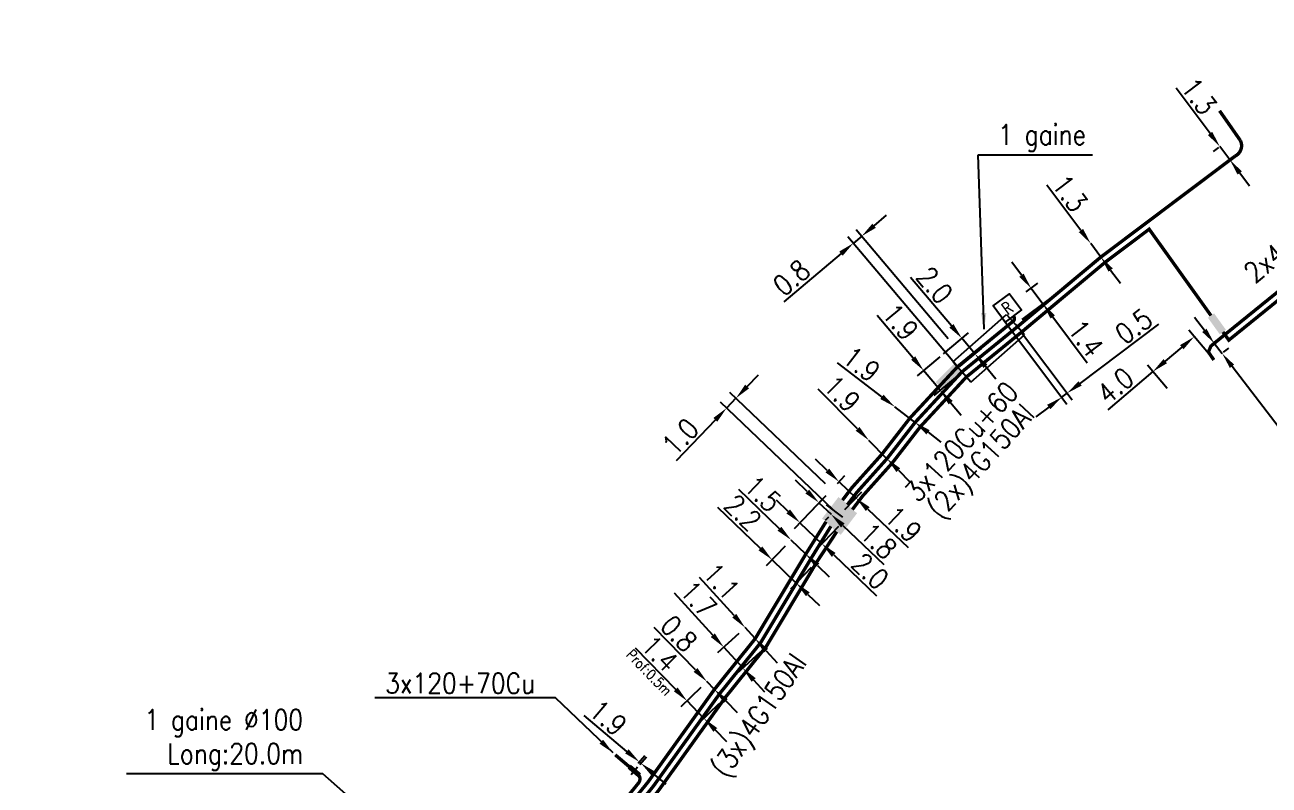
# Model space of a CAD drawing. Header units: millimetres. Extents: x 80000 to 81010, y 144000 to 145002.
# Drawn here: x 80277.8 to 80369.8, y 144540.1 to 144596.2 of the extents above; entities that cross this region are included whole.
import ezdxf
from ezdxf.enums import TextEntityAlignment as Align

# ---------------------------------------------------------------- set-up
doc = ezdxf.new("R2010")
doc.units = ezdxf.units.MM
doc.header["$PDMODE"] = 34
doc.linetypes.add('B_ST_AL', pattern=[2000, 1000, 1000])
doc.linetypes.add('B_ST_CU', pattern=[2000, 1000, 1000])
doc.layers.get('0').update_dxf_attribs({"linetype": 'CONTINUOUS'})
doc.layers.get('Defpoints').update_dxf_attribs({"linetype": 'CONTINUOUS'})
for name, color, linetype in [('B_100', 3, 'CONTINUOUS'), ('B_200', 7, 'CONTINUOUS'), ('B_300', 7, 'CONTINUOUS'), ('B_400', 7, 'CONTINUOUS')]:
    doc.layers.add(name, color=color, linetype=linetype)
doc.styles.add('M_ROMANS', font='ROMANS.shx', dxfattribs={"width": 0.75})
doc.styles.get("Standard").update_dxf_attribs({"font": 'romans.shx', "width": 0.85})
doc.dimstyles.get("Standard").update_dxf_attribs({"dimtxt": 1.5, "dimasz": 1.2, "dimexe": 0.625, "dimexo": 0.625, "dimgap": 0.25, "dimtad": 1, "dimdec": 1, "dimzin": 0, "dimdsep": 46, "dimtxsty": 'Standard', "dimcen": -0.5, "dimadec": 0, "dimazin": 0, "dimtfac": 1, "dimtdec": 1, "dimtmove": 0, "dimatfit": 3, "dimfxl": 0, "dimtolj": 1, "dimtzin": 0, "dimarcsym": 0})

# ---------------------------------------------------------------- blocks, each defined once
blk = doc.blocks.new('*D362')
at = {"layer": 'B_100', "color": 0, "linetype": 'Continuous', "lineweight": -2, "transparency": 16777216}
for p, q in [((80365.4, 144588.215), (80362.883, 144591.564)), ((80366.018, 144587.178), (80365.621, 144586.88)), ((80366.871, 144586.256), (80366.121, 144587.256)), ((80366.769, 144586.179), (80366.372, 144585.881)), ((80367.592, 144585.297), (80368.313, 144584.338))]:
    blk.add_line(p, q, dxfattribs=at)
at = {"layer": 'B_100', "color": 0, "linetype": 'Continuous', "transparency": 16777216}
for points in [[(80365.56, 144588.335), (80365.24, 144588.095), (80366.121, 144587.256)], [(80367.752, 144585.417), (80367.432, 144585.177), (80366.871, 144586.256)]]:
    blk.add_solid(points, dxfattribs=at)
at = {"layer": 'Defpoints', "color": 0, "linetype": 'Continuous', "transparency": 16777216}
for p in [(80366.121, 144587.256), (80366.517, 144587.554), (80367.268, 144586.554)]:
    blk.add_point(p, dxfattribs=at)
at = {"layer": 'B_100', "color": 0, "linetype": 'Continuous', "transparency": 16777216, "insert": (80364.58, 144590.97), "char_height": 1.5, "attachment_point": 5, "rotation": 306.92332}
blk.add_mtext('\\A1;1.3', dxfattribs=at)
blk = doc.blocks.new('*D907')
at = {"layer": 'B_100', "color": 0, "linetype": 'Continuous', "lineweight": -2, "transparency": 16777216}
for p, q in [((80327.36, 144548.566), (80324.306, 144551.694)), ((80328.757, 144547.135), (80328.198, 144547.708)), ((80329.595, 144546.276), (80330.433, 144545.418))]:
    blk.add_line(p, q, dxfattribs=at)
at = {"layer": 'B_100', "color": 0, "linetype": 'Continuous', "transparency": 16777216}
for points in [[(80327.503, 144548.706), (80327.217, 144548.427), (80328.198, 144547.708)], [(80329.738, 144546.416), (80329.452, 144546.137), (80328.757, 144547.135)]]:
    blk.add_solid(points, dxfattribs=at)
at = {"layer": 'Defpoints', "color": 0, "linetype": 'Continuous', "transparency": 16777216}
for p in [(80328.198, 144547.708), (80328.198, 144547.708), (80328.757, 144547.135)]:
    blk.add_point(p, dxfattribs=at)
at = {"layer": 'B_100', "color": 0, "linetype": 'Continuous', "transparency": 16777216, "insert": (80326.13, 144551.258), "char_height": 1.5, "attachment_point": 5, "rotation": 314.30863}
blk.add_mtext('\\A1;0.8', dxfattribs=at)
blk = doc.blocks.new('*D908')
at = {"layer": 'B_100', "color": 0, "linetype": 'Continuous', "lineweight": -2, "transparency": 16777216}
for p, q in [((80330.22, 144552.581), (80327.643, 144555.408)), ((80331.769, 144550.881), (80331.028, 144551.694)), ((80332.578, 144549.994), (80333.386, 144549.107))]:
    blk.add_line(p, q, dxfattribs=at)
at = {"layer": 'B_100', "color": 0, "linetype": 'Continuous', "transparency": 16777216}
for points in [[(80330.368, 144552.715), (80330.072, 144552.446), (80331.028, 144551.694)], [(80332.725, 144550.129), (80332.43, 144549.859), (80331.769, 144550.881)]]:
    blk.add_solid(points, dxfattribs=at)
at = {"layer": 'Defpoints', "color": 0, "linetype": 'Continuous', "transparency": 16777216}
for p in [(80331.028, 144551.694), (80331.028, 144551.694), (80331.769, 144550.881)]:
    blk.add_point(p, dxfattribs=at)
at = {"layer": 'B_100', "color": 0, "linetype": 'Continuous', "transparency": 16777216, "insert": (80329.266, 144555.111), "char_height": 1.5, "attachment_point": 5, "rotation": 312.34873}
blk.add_mtext('\\A1;1.1', dxfattribs=at)
blk = doc.blocks.new('*D909')
at = {"layer": 'B_100', "color": 0, "linetype": 'Continuous', "lineweight": -2, "transparency": 16777216}
for p, q in [((80333.566, 144559.004), (80330.554, 144561.916)), ((80335.508, 144557.127), (80334.429, 144558.17)), ((80336.37, 144556.293), (80337.233, 144555.459))]:
    blk.add_line(p, q, dxfattribs=at)
at = {"layer": 'B_100', "color": 0, "linetype": 'Continuous', "transparency": 16777216}
for points in [[(80333.705, 144559.148), (80333.427, 144558.86), (80334.429, 144558.17)], [(80336.509, 144556.437), (80336.231, 144556.149), (80335.508, 144557.127)]]:
    blk.add_solid(points, dxfattribs=at)
at = {"layer": 'Defpoints', "color": 0, "linetype": 'Continuous', "transparency": 16777216}
for p in [(80334.429, 144558.17), (80334.429, 144558.17), (80335.508, 144557.127)]:
    blk.add_point(p, dxfattribs=at)
at = {"layer": 'B_100', "color": 0, "linetype": 'Continuous', "transparency": 16777216, "insert": (80332.324, 144561.596), "char_height": 1.5, "attachment_point": 5, "rotation": 315.96916}
blk.add_mtext('\\A1;1.5', dxfattribs=at)
blk = doc.blocks.new('*D910')
at = {"layer": 'B_100', "color": 0, "linetype": 'Continuous', "lineweight": -2, "transparency": 16777216}
for p, q in [((80332.158, 144557.547), (80329.015, 144560.585)), ((80333.995, 144557.721), (80332.586, 144556.264)), ((80334.804, 144554.989), (80333.021, 144556.713)), ((80335.916, 144556.139), (80334.37, 144554.54)), ((80335.667, 144554.155), (80336.529, 144553.321))]:
    blk.add_line(p, q, dxfattribs=at)
at = {"layer": 'B_100', "color": 0, "linetype": 'Continuous', "transparency": 16777216}
for points in [[(80332.297, 144557.691), (80332.019, 144557.403), (80333.021, 144556.713)], [(80335.806, 144554.299), (80335.528, 144554.011), (80334.804, 144554.989)]]:
    blk.add_solid(points, dxfattribs=at)
at = {"layer": 'Defpoints', "color": 0, "linetype": 'Continuous', "transparency": 16777216}
for p in [(80334.429, 144558.17), (80333.021, 144556.713), (80336.351, 144556.589)]:
    blk.add_point(p, dxfattribs=at)
at = {"layer": 'B_100', "color": 0, "linetype": 'Continuous', "transparency": 16777216, "insert": (80330.85, 144560.202), "char_height": 1.5, "attachment_point": 5, "rotation": 315.96916}
blk.add_mtext('\\A1;2.2', dxfattribs=at)
blk = doc.blocks.new('*D911')
at = {"layer": 'B_100', "color": 0, "linetype": 'Continuous', "lineweight": -2, "transparency": 16777216}
for p, q in [((80328.636, 144551.137), (80325.814, 144554.233)), ((80330.566, 144551.273), (80328.982, 144549.829)), ((80330.844, 144548.715), (80329.444, 144550.25)), ((80332.13, 144549.887), (80330.382, 144548.294)), ((80331.652, 144547.828), (80332.461, 144546.941))]:
    blk.add_line(p, q, dxfattribs=at)
at = {"layer": 'B_100', "color": 0, "linetype": 'Continuous', "transparency": 16777216}
for points in [[(80328.784, 144551.272), (80328.488, 144551.002), (80329.444, 144550.25)], [(80331.8, 144547.963), (80331.504, 144547.693), (80330.844, 144548.715)]]:
    blk.add_solid(points, dxfattribs=at)
at = {"layer": 'Defpoints', "color": 0, "linetype": 'Continuous', "transparency": 16777216}
for p in [(80331.028, 144551.694), (80329.444, 144550.25), (80332.592, 144550.308)]:
    blk.add_point(p, dxfattribs=at)
at = {"layer": 'B_100', "color": 0, "linetype": 'Continuous', "transparency": 16777216, "insert": (80327.56, 144553.802), "char_height": 1.5, "attachment_point": 5, "rotation": 312.34873}
blk.add_mtext('\\A1;1.7', dxfattribs=at)
blk = doc.blocks.new('*D912')
at = {"layer": 'B_100', "color": 0, "linetype": 'Continuous', "lineweight": -2, "transparency": 16777216}
for p, q in [((80325.893, 144547.134), (80322.924, 144550.175)), ((80327.751, 144547.271), (80326.284, 144545.839)), ((80327.984, 144544.992), (80326.731, 144546.275)), ((80329.088, 144546.07), (80327.536, 144544.556)), ((80328.822, 144544.134), (80329.66, 144543.275))]:
    blk.add_line(p, q, dxfattribs=at)
at = {"layer": 'B_100', "color": 0, "linetype": 'Continuous', "transparency": 16777216}
for points in [[(80326.036, 144547.274), (80325.75, 144546.994), (80326.731, 144546.275)], [(80328.965, 144544.273), (80328.679, 144543.994), (80327.984, 144544.992)]]:
    blk.add_solid(points, dxfattribs=at)
at = {"layer": 'Defpoints', "color": 0, "linetype": 'Continuous', "transparency": 16777216}
for p in [(80328.198, 144547.708), (80326.731, 144546.275), (80329.535, 144546.507)]:
    blk.add_point(p, dxfattribs=at)
at = {"layer": 'B_100', "color": 0, "linetype": 'Continuous', "transparency": 16777216, "insert": (80324.705, 144549.783), "char_height": 1.5, "attachment_point": 5, "rotation": 314.30863}
blk.add_mtext('\\A1;1.4', dxfattribs=at)
blk = doc.blocks.new('B_300_04')
at = {"color": 0, "linetype": 'Continuous'}
blk.add_line((0, 0.75), (0, -0.75), dxfattribs=at)
blk.add_solid([(-1, 0.375), (-1, -0.375), (1, 0.375), (1, -0.375)], dxfattribs=at)
at = {"color": 0, "linetype": 'Continuous', "style": 'M_ROMANS', "width": 0.75, "flags": 3}
for tag, p in [('DEF_LEG', (0, -4.25)), ('DEF_COUP', (0, -6.75)), ('DEF_TYPE', (0, -9.25))]:
    blk.add_attdef(tag, text='', height=1.2, dxfattribs=at).set_placement(p, align=Align.MIDDLE)
blk = doc.blocks.new('*D914')
at = {"layer": 'B_100', "color": 0, "linetype": 'Continuous', "lineweight": -2, "transparency": 16777216}
for p, q in [((80339.336, 144566.389), (80336.437, 144569.328)), ((80341.514, 144564.182), (80340.179, 144565.534)), ((80342.356, 144563.328), (80343.199, 144562.473))]:
    blk.add_line(p, q, dxfattribs=at)
at = {"layer": 'B_100', "color": 0, "linetype": 'Continuous', "transparency": 16777216}
for points in [[(80339.479, 144566.529), (80339.194, 144566.248), (80340.179, 144565.534)], [(80342.499, 144563.468), (80342.214, 144563.187), (80341.514, 144564.182)]]:
    blk.add_solid(points, dxfattribs=at)
at = {"layer": 'Defpoints', "color": 0, "linetype": 'Continuous', "transparency": 16777216}
for p in [(80340.179, 144565.534), (80340.179, 144565.534), (80341.514, 144564.182)]:
    blk.add_point(p, dxfattribs=at)
at = {"layer": 'B_100', "color": 0, "linetype": 'Continuous', "transparency": 16777216, "insert": (80338.177, 144568.988), "char_height": 1.5, "attachment_point": 5, "rotation": 314.61234}
blk.add_mtext('\\A1;1.9', dxfattribs=at)
blk = doc.blocks.new('*D915')
at = {"layer": 'B_100', "color": 0, "linetype": 'Continuous', "lineweight": -2, "transparency": 16777216}
for p, q in [((80341.135, 144568.751), (80337.86, 144571.265)), ((80343.594, 144566.863), (80342.087, 144568.02)), ((80344.546, 144566.132), (80345.498, 144565.402))]:
    blk.add_line(p, q, dxfattribs=at)
at = {"layer": 'B_100', "color": 0, "linetype": 'Continuous', "transparency": 16777216}
for points in [[(80341.257, 144568.909), (80341.014, 144568.592), (80342.087, 144568.02)], [(80344.668, 144566.291), (80344.425, 144565.974), (80343.594, 144566.863)]]:
    blk.add_solid(points, dxfattribs=at)
at = {"layer": 'Defpoints', "color": 0, "linetype": 'Continuous', "transparency": 16777216}
for p in [(80342.087, 144568.02), (80342.087, 144568.02), (80343.594, 144566.863)]:
    blk.add_point(p, dxfattribs=at)
at = {"layer": 'B_100', "color": 0, "linetype": 'Continuous', "transparency": 16777216, "insert": (80339.631, 144571.166), "char_height": 1.5, "attachment_point": 5, "rotation": 322.49022}
blk.add_mtext('\\A1;1.9', dxfattribs=at)
blk = doc.blocks.new('*D916')
at = {"layer": 'B_300', "color": 0, "linetype": 'Continuous', "lineweight": -2, "transparency": 16777216}
for p, q in [((80346.278, 144573.997), (80343.264, 144577.577)), ((80345.694, 144571.936), (80347.529, 144573.482)), ((80346.66, 144570.788), (80348.496, 144572.333)), ((80348.018, 144571.931), (80347.051, 144573.079)), ((80348.791, 144571.013), (80349.564, 144570.095))]:
    blk.add_line(p, q, dxfattribs=at)
at = {"layer": 'B_300', "color": 0, "linetype": 'Continuous', "transparency": 16777216}
for points in [[(80346.431, 144574.126), (80346.125, 144573.868), (80347.051, 144573.079)], [(80348.944, 144571.142), (80348.638, 144570.884), (80348.018, 144571.931)]]:
    blk.add_solid(points, dxfattribs=at)
at = {"layer": 'Defpoints', "color": 0, "linetype": 'Continuous', "transparency": 16777216}
for p in [(80347.051, 144573.079), (80345.216, 144571.533), (80346.182, 144570.385)]:
    blk.add_point(p, dxfattribs=at)
at = {"layer": 'B_300', "color": 0, "linetype": 'Continuous', "transparency": 16777216, "insert": (80345.05, 144577.008), "char_height": 1.5, "attachment_point": 5, "rotation": 310.09859}
blk.add_mtext('\\A1;2.0', dxfattribs=at)
blk = doc.blocks.new('B_200_01')
at = {"color": 0, "linetype": 'Continuous', "flags": 128}
blk.add_lwpolyline([(-0.75, -0.75), (-0.75, 0.75), (0.75, 0.75), (0.75, -0.75)], close=True, dxfattribs=at)
at = {"color": 0, "linetype": 'Continuous', "style": 'M_ROMANS', "width": 0.75}
blk.add_text('R', height=0.9, dxfattribs=at).set_placement((0, 0), align=Align.MIDDLE)
at = {"color": 0, "linetype": 'Continuous', "style": 'M_ROMANS', "width": 0.75, "flags": 3}
for tag, p in [('DEF_LEG', (0, -5)), ('DEF_COUP', (0, -7.5)), ('DEF_TYPE', (0, -10))]:
    blk.add_attdef(tag, text='', height=1.2, dxfattribs=at).set_placement(p, align=Align.MIDDLE)
blk = doc.blocks.new('B_300_03')
at = {"color": 0, "linetype": 'Continuous'}
blk.add_solid([(-1, 0.75), (-1, 0), (1, 0.75), (1, 0)], dxfattribs=at)
at = {"color": 0, "linetype": 'Continuous', "style": 'M_ROMANS', "width": 0.75, "flags": 3}
for tag, p in [('DEF_LEG', (0, -4.25)), ('DEF_COUP', (0, -6.75)), ('DEF_TYPE', (0, -9.25))]:
    blk.add_attdef(tag, text='', height=1.2, dxfattribs=at).set_placement(p, align=Align.MIDDLE)
blk = doc.blocks.new('*D917')
at = {"layer": 'B_100', "color": 0, "linetype": 'Continuous', "lineweight": -2, "transparency": 16777216}
for p, q in [((80355.854, 144581.042), (80353.338, 144584.391)), ((80357.326, 144579.083), (80356.575, 144580.083)), ((80358.047, 144578.124), (80358.768, 144577.165))]:
    blk.add_line(p, q, dxfattribs=at)
at = {"layer": 'B_100', "color": 0, "linetype": 'Continuous', "transparency": 16777216}
for points in [[(80356.014, 144581.162), (80355.695, 144580.922), (80356.575, 144580.083)], [(80358.207, 144578.244), (80357.887, 144578.004), (80357.326, 144579.083)]]:
    blk.add_solid(points, dxfattribs=at)
at = {"layer": 'Defpoints', "color": 0, "linetype": 'Continuous', "transparency": 16777216}
for p in [(80356.575, 144580.083), (80356.575, 144580.083), (80357.326, 144579.083)]:
    blk.add_point(p, dxfattribs=at)
at = {"layer": 'B_100', "color": 0, "linetype": 'Continuous', "transparency": 16777216, "insert": (80355.035, 144583.797), "char_height": 1.5, "attachment_point": 5, "rotation": 306.92332}
blk.add_mtext('\\A1;1.3', dxfattribs=at)
blk = doc.blocks.new('*D918')
at = {"layer": 'B_300', "color": 0, "linetype": 'Continuous', "lineweight": -2, "transparency": 16777216}
for p, q in [((80331.173, 144569.515), (80332.002, 144570.383)), ((80330.345, 144568.647), (80329.654, 144567.924)), ((80336.961, 144562.331), (80329.893, 144569.078)), ((80337.523, 144560.412), (80329.202, 144568.355)), ((80328.826, 144567.056), (80325.933, 144564.025))]:
    blk.add_line(p, q, dxfattribs=at)
at = {"layer": 'B_300', "color": 0, "linetype": 'Continuous', "transparency": 16777216}
for points in [[(80331.029, 144569.653), (80331.318, 144569.377), (80330.345, 144568.647)], [(80328.681, 144567.194), (80328.97, 144566.917), (80329.654, 144567.924)]]:
    blk.add_solid(points, dxfattribs=at)
at = {"layer": 'Defpoints', "color": 0, "linetype": 'Continuous', "transparency": 16777216}
for p in [(80330.345, 144568.647), (80337.413, 144561.899), (80337.975, 144559.981)]:
    blk.add_point(p, dxfattribs=at)
at = {"layer": 'B_300', "color": 0, "linetype": 'Continuous', "transparency": 16777216, "insert": (80326.242, 144565.797), "char_height": 1.5, "attachment_point": 5, "rotation": 46.32988}
blk.add_mtext('\\A1;1.0', dxfattribs=at)
blk = doc.blocks.new('*D919')
at = {"layer": 'B_300', "color": 0, "linetype": 'Continuous', "lineweight": -2, "transparency": 16777216}
for p, q in [((80335.618, 144561.757), (80334.75, 144562.585)), ((80336.982, 144561.447), (80336.054, 144560.476)), ((80336.486, 144560.928), (80337.38, 144560.074)), ((80337.185, 144559.87), (80336.948, 144559.622)), ((80338.248, 144559.246), (80341.278, 144556.353))]:
    blk.add_line(p, q, dxfattribs=at)
at = {"layer": 'B_300', "color": 0, "linetype": 'Continuous', "transparency": 16777216}
for points in [[(80335.756, 144561.901), (80335.48, 144561.612), (80336.486, 144560.928)], [(80338.386, 144559.39), (80338.11, 144559.101), (80337.38, 144560.074)]]:
    blk.add_solid(points, dxfattribs=at)
at = {"layer": 'Defpoints', "color": 0, "linetype": 'Continuous', "transparency": 16777216}
for p in [(80337.413, 144561.899), (80336.486, 144560.928), (80337.617, 144560.322)]:
    blk.add_point(p, dxfattribs=at)
at = {"layer": 'B_300', "color": 0, "linetype": 'Continuous', "transparency": 16777216, "insert": (80340.887, 144558.108), "char_height": 1.5, "attachment_point": 5, "rotation": 316.32988}
blk.add_mtext('\\A1;1.8', dxfattribs=at)
blk = doc.blocks.new('*D920')
at = {"layer": 'B_300', "color": 0, "linetype": 'Continuous', "lineweight": -2, "transparency": 16777216}
for p, q in [((80337.101, 144563.31), (80336.233, 144564.139)), ((80337.845, 144562.351), (80338.4, 144562.934)), ((80337.969, 144562.482), (80339.221, 144561.286)), ((80338.406, 144560.433), (80339.653, 144561.738)), ((80340.089, 144560.458), (80343.075, 144557.607))]:
    blk.add_line(p, q, dxfattribs=at)
at = {"layer": 'B_300', "color": 0, "linetype": 'Continuous', "transparency": 16777216}
for points in [[(80337.239, 144563.455), (80336.963, 144563.165), (80337.969, 144562.482)], [(80340.227, 144560.602), (80339.951, 144560.313), (80339.221, 144561.286)]]:
    blk.add_solid(points, dxfattribs=at)
at = {"layer": 'Defpoints', "color": 0, "linetype": 'Continuous', "transparency": 16777216}
for p in [(80337.969, 144562.482), (80337.413, 144561.899), (80337.975, 144559.981)]:
    blk.add_point(p, dxfattribs=at)
at = {"layer": 'B_300', "color": 0, "linetype": 'Continuous', "transparency": 16777216, "insert": (80342.707, 144559.341), "char_height": 1.5, "attachment_point": 5, "rotation": 316.32988}
blk.add_mtext('\\A1;1.9', dxfattribs=at)
blk = doc.blocks.new('*D921')
at = {"layer": 'B_300', "color": 0, "linetype": 'Continuous', "lineweight": -2, "transparency": 16777216}
for p, q in [((80336.982, 144561.447), (80334.647, 144559.001)), ((80334.21, 144560.282), (80333.342, 144561.111)), ((80335.078, 144559.453), (80336.706, 144557.899)), ((80337.919, 144559.17), (80336.275, 144557.447)), ((80337.574, 144557.071), (80340.736, 144554.052))]:
    blk.add_line(p, q, dxfattribs=at)
at = {"layer": 'B_300', "color": 0, "linetype": 'Continuous', "transparency": 16777216}
for points in [[(80334.348, 144560.427), (80334.072, 144560.137), (80335.078, 144559.453)], [(80337.712, 144557.215), (80337.436, 144556.926), (80336.706, 144557.899)]]:
    blk.add_solid(points, dxfattribs=at)
at = {"layer": 'Defpoints', "color": 0, "linetype": 'Continuous', "transparency": 16777216}
for p in [(80337.413, 144561.899), (80335.078, 144559.453), (80338.351, 144559.622)]:
    blk.add_point(p, dxfattribs=at)
at = {"layer": 'B_300', "color": 0, "linetype": 'Continuous', "transparency": 16777216, "insert": (80340.28, 144555.871), "char_height": 1.5, "attachment_point": 5, "rotation": 316.32988}
blk.add_mtext('\\A1;2.0', dxfattribs=at)
blk = doc.blocks.new('*D922')
at = {"layer": 'B_300', "color": 0, "linetype": 'Continuous', "lineweight": -2, "transparency": 16777216}
for p, q in [((80322.283, 144542.553), (80319.126, 144545.214)), ((80323.117, 144541.681), (80323.603, 144542.257)), ((80323.237, 144541.579), (80323.724, 144542.156)), ((80323.321, 144541.678), (80323.2, 144541.78)), ((80324.238, 144540.904), (80325.156, 144540.131))]:
    blk.add_line(p, q, dxfattribs=at)
at = {"layer": 'B_300', "color": 0, "linetype": 'Continuous', "transparency": 16777216}
for points in [[(80322.412, 144542.706), (80322.154, 144542.4), (80323.2, 144541.78)], [(80324.367, 144541.057), (80324.109, 144540.751), (80323.321, 144541.678)]]:
    blk.add_solid(points, dxfattribs=at)
at = {"layer": 'Defpoints', "color": 0, "linetype": 'Continuous', "transparency": 16777216}
for p in [(80322.714, 144541.203), (80322.835, 144541.101), (80323.2, 144541.78)]:
    blk.add_point(p, dxfattribs=at)
at = {"layer": 'B_300', "color": 0, "linetype": 'Continuous', "transparency": 16777216, "insert": (80320.89, 144545.035), "char_height": 1.5, "attachment_point": 5, "rotation": 319.86466}
blk.add_mtext('\\A1;1.9', dxfattribs=at)
blk = doc.blocks.new('*D855')
at = {"layer": 'B_100', "color": 0, "linetype": 'Continuous', "lineweight": -2, "transparency": 16777216}
for p, q in [((80364.979, 144573.665), (80364.247, 144574.616)), ((80365.711, 144572.714), (80366.291, 144571.961)), ((80366.399, 144572.045), (80366.786, 144572.343)), ((80367.022, 144571.01), (80371.891, 144564.686))]:
    blk.add_line(p, q, dxfattribs=at)
at = {"layer": 'B_100', "color": 0, "linetype": 'Continuous', "transparency": 16777216}
for points in [[(80365.138, 144573.787), (80364.821, 144573.543), (80365.711, 144572.714)], [(80367.181, 144571.132), (80366.864, 144570.888), (80366.291, 144571.961)]]:
    blk.add_solid(points, dxfattribs=at)
at = {"layer": 'Defpoints', "color": 0, "linetype": 'Continuous', "transparency": 16777216}
for p in [(80365.711, 144572.714), (80365.904, 144571.664), (80366.291, 144571.961)]:
    blk.add_point(p, dxfattribs=at)
at = {"layer": 'B_100', "color": 0, "linetype": 'Continuous', "transparency": 16777216, "insert": (80371.717, 144566.552), "char_height": 1.5, "attachment_point": 5, "rotation": 307.58925}
blk.add_mtext('\\A1;0.7', dxfattribs=at)
blk = doc.blocks.new('*D858')
at = {"layer": 'B_100', "color": 0, "linetype": 'Continuous', "lineweight": -2, "transparency": 16777216}
for p, q in [((80365.276, 144571.951), (80363.824, 144573.672)), ((80363.31, 144572.42), (80362.087, 144571.388)), ((80361.17, 144570.614), (80357.829, 144567.795)), ((80362.219, 144569.372), (80360.767, 144571.092))]:
    blk.add_line(p, q, dxfattribs=at)
at = {"layer": 'B_100', "color": 0, "linetype": 'Continuous', "transparency": 16777216}
for points in [[(80363.181, 144572.573), (80363.439, 144572.267), (80364.227, 144573.194)], [(80361.958, 144571.541), (80362.216, 144571.235), (80361.17, 144570.614)]]:
    blk.add_solid(points, dxfattribs=at)
at = {"layer": 'Defpoints', "color": 0, "linetype": 'Continuous', "transparency": 16777216}
for p in [(80365.679, 144571.474), (80361.17, 144570.614), (80362.622, 144568.894)]:
    blk.add_point(p, dxfattribs=at)
at = {"layer": 'B_100', "color": 0, "linetype": 'Continuous', "transparency": 16777216, "insert": (80358.396, 144569.582), "char_height": 1.5, "attachment_point": 5, "rotation": 40.16206}
blk.add_mtext('\\A1;4.0', dxfattribs=at)
blk = doc.blocks.new('*D1468')
at = {"layer": 'B_400', "color": 0, "linetype": 'Continuous', "lineweight": -2, "transparency": 16777216}
for p, q in [((80343.45, 144571.615), (80340.791, 144574.774)), ((80345.432, 144571.715), (80343.745, 144570.295)), ((80345.447, 144569.244), (80344.223, 144570.698)), ((80346.57, 144570.19), (80344.969, 144568.842)), ((80346.22, 144568.326), (80346.993, 144567.408))]:
    blk.add_line(p, q, dxfattribs=at)
at = {"layer": 'B_400', "color": 0, "linetype": 'Continuous', "transparency": 16777216}
for points in [[(80343.603, 144571.744), (80343.297, 144571.487), (80344.223, 144570.698)], [(80346.373, 144568.455), (80346.067, 144568.197), (80345.447, 144569.244)]]:
    blk.add_solid(points, dxfattribs=at)
at = {"layer": 'Defpoints', "color": 0, "linetype": 'Continuous', "transparency": 16777216}
for p in [(80345.91, 144572.118), (80344.223, 144570.698), (80347.048, 144570.592)]:
    blk.add_point(p, dxfattribs=at)
at = {"layer": 'B_400', "color": 0, "linetype": 'Continuous', "transparency": 16777216, "insert": (80342.499, 144574.298), "char_height": 1.5, "attachment_point": 5, "rotation": 310.09859}
blk.add_mtext('\\A1;1.9', dxfattribs=at)
blk = doc.blocks.new('*D1469')
at = {"layer": 'B_400', "color": 0, "linetype": 'Continuous', "lineweight": -2, "transparency": 16777216}
for p, q in [((80340.563, 144581.399), (80341.481, 144582.172)), ((80346.645, 144571.07), (80338.631, 144580.589)), ((80339.645, 144580.626), (80339.033, 144580.111)), ((80346.033, 144573.039), (80339.243, 144581.104)), ((80338.115, 144579.338), (80333.883, 144575.774))]:
    blk.add_line(p, q, dxfattribs=at)
at = {"layer": 'B_400', "color": 0, "linetype": 'Continuous', "transparency": 16777216}
for points in [[(80340.434, 144581.552), (80340.692, 144581.246), (80339.645, 144580.626)], [(80337.986, 144579.491), (80338.244, 144579.185), (80339.033, 144580.111)]]:
    blk.add_solid(points, dxfattribs=at)
at = {"layer": 'Defpoints', "color": 0, "linetype": 'Continuous', "transparency": 16777216}
for p in [(80339.645, 144580.626), (80346.436, 144572.561), (80347.048, 144570.592)]:
    blk.add_point(p, dxfattribs=at)
at = {"layer": 'B_400', "color": 0, "linetype": 'Continuous', "transparency": 16777216, "insert": (80334.451, 144577.56), "char_height": 1.5, "attachment_point": 5, "rotation": 40.09859}
blk.add_mtext('\\A1;0.8', dxfattribs=at)
blk = doc.blocks.new('*D1470')
at = {"layer": 'B_400', "color": 0, "linetype": 'Continuous', "lineweight": -2, "transparency": 16777216}
for p, q in [((80351.453, 144577.735), (80350.732, 144578.694)), ((80351.809, 144576.501), (80352.674, 144577.151)), ((80351.519, 144574.47), (80353.545, 144575.991)), ((80352.174, 144576.775), (80353.045, 144575.616)), ((80353.766, 144574.657), (80356.319, 144571.259))]:
    blk.add_line(p, q, dxfattribs=at)
at = {"layer": 'B_400', "color": 0, "linetype": 'Continuous', "transparency": 16777216}
for points in [[(80351.613, 144577.855), (80351.293, 144577.614), (80352.174, 144576.775)], [(80353.926, 144574.777), (80353.606, 144574.537), (80353.045, 144575.616)]]:
    blk.add_solid(points, dxfattribs=at)
at = {"layer": 'Defpoints', "color": 0, "linetype": 'Continuous', "transparency": 16777216}
for p in [(80351.31, 144576.126), (80352.174, 144576.775), (80351.02, 144574.094)]:
    blk.add_point(p, dxfattribs=at)
at = {"layer": 'B_400', "color": 0, "linetype": 'Continuous', "transparency": 16777216, "insert": (80356.202, 144573.079), "char_height": 1.5, "attachment_point": 5, "rotation": 306.92332}
blk.add_mtext('\\A1;1.4', dxfattribs=at)
blk = doc.blocks.new('*D1471')
at = {"layer": 'B_400', "color": 0, "linetype": 'Continuous', "lineweight": -2, "transparency": 16777216}
for p, q in [((80350.124, 144574.453), (80354.807, 144568.222)), ((80355.791, 144569.742), (80361.617, 144574.121)), ((80351.395, 144573.595), (80355.207, 144568.522)), ((80354.432, 144568.721), (80354.832, 144569.022)), ((80353.473, 144568), (80352.513, 144567.279))]:
    blk.add_line(p, q, dxfattribs=at)
at = {"layer": 'B_400', "color": 0, "linetype": 'Continuous', "transparency": 16777216}
for points in [[(80355.671, 144569.902), (80355.911, 144569.583), (80354.832, 144569.022)], [(80353.352, 144568.16), (80353.593, 144567.84), (80354.432, 144568.721)]]:
    blk.add_solid(points, dxfattribs=at)
at = {"layer": 'Defpoints', "color": 0, "linetype": 'Continuous', "transparency": 16777216}
for p in [(80349.749, 144574.953), (80351.02, 144574.094), (80354.432, 144568.721)]:
    blk.add_point(p, dxfattribs=at)
at = {"layer": 'B_400', "color": 0, "linetype": 'Continuous', "transparency": 16777216, "insert": (80359.749, 144573.967), "char_height": 1.5, "attachment_point": 5, "rotation": 36.92332}
blk.add_mtext('\\A1;0.5', dxfattribs=at)

msp = doc.modelspace()

# ---------------------------------------------------------------- linework, layer by layer
at = {"layer": 'B_100', "linetype": 'B_ST_AL', "const_width": 0.25, "flags": 128}
for points in [[(80398.735, 144593.235), (80396.878, 144596.066), (80390.083, 144591.61, 0.014763), (80390.058, 144591.593), (80385.925, 144588.515), (80380.856, 144585.219), (80375.072, 144580.29), (80365.711, 144572.714), (80365.459, 144572.498), (80365.277, 144572.065), (80365.679, 144571.474)], [(80398.317, 144592.961), (80396.734, 144595.374), (80390.369, 144591.201, 0.014763), (80390.345, 144591.184), (80386.21, 144588.105), (80381.156, 144584.817), (80375.391, 144579.906), (80366.787, 144572.942), (80366.352, 144573.548)], [(80366.101, 144589.896), (80367.642, 144587.691, -0.409465), (80367.268, 144586.554), (80357.326, 144579.083), (80351.159, 144573.934), (80347.048, 144570.592), (80343.594, 144566.863), (80341.514, 144564.182), (80339.307, 144561.717), (80338.583, 144560.774)], [(80278.541, 144488.67), (80280.59, 144486.967, 0.415448), (80281.295, 144487.034), (80292.356, 144500.457), (80296.133, 144505.148), (80305.222, 144518.028), (80316.015, 144530.627), (80323.84, 144540.277), (80328.757, 144547.135), (80331.769, 144550.881), (80335.508, 144557.127), (80337.011, 144559.527)], [(80337.799, 144558.785), (80336.351, 144556.589), (80332.592, 144550.308), (80329.535, 144546.507), (80324.617, 144539.648), (80316.783, 144529.986), (80305.992, 144517.389), (80296.9, 144504.505), (80293.131, 144499.826), (80281.429, 144485.623, -0.415448), (80280.723, 144485.556), (80277.902, 144487.901)], [(80337.366, 144559.187), (80335.929, 144556.858), (80332.181, 144550.594), (80329.146, 144546.821), (80324.229, 144539.962), (80316.399, 144530.307), (80305.607, 144517.709), (80296.516, 144504.827), (80292.743, 144500.142), (80281.362, 144486.328, -0.415448), (80280.657, 144486.262), (80278.221, 144488.286)], [(80278.861, 144489.055), (80280.523, 144487.673, 0.415448), (80281.229, 144487.739), (80291.968, 144500.773), (80295.75, 144505.47), (80304.838, 144518.348), (80315.631, 144530.947), (80323.137, 144540.204, 0.310446), (80323.182, 144540.768), (80323.182, 144540.768)]]:
    msp.add_lwpolyline(points, format="xyb", dxfattribs=at)
msp.add_lwpolyline([(80365.467, 144574.759), (80360.898, 144581.142), (80358.63, 144579.437), (80357.631, 144578.687), (80351.491, 144573.56), (80347.382, 144570.219), (80343.976, 144566.539), (80341.898, 144563.861), (80339.692, 144561.398), (80338.953, 144560.42)], dxfattribs=at)
at = {"layer": 'B_100', "linetype": 'B_ST_CU', "const_width": 0.25, "flags": 128}
msp.add_lwpolyline([(80338.222, 144561.118), (80338.913, 144562.025), (80339.146, 144562.288), (80341.129, 144564.502), (80343.213, 144567.187), (80346.726, 144570.975), (80350.848, 144574.348, 0.396839), (80350.886, 144574.689), (80350.861, 144574.721)], format="xyb", dxfattribs=at)
msp.add_lwpolyline([(80322.453, 144541.424), (80321.423, 144542.296)], dxfattribs=at)
at = {"layer": 'B_400', "color": 7, "linetype": 'CONTINUOUS'}
for p, q in [((80346.387, 144571.342), (80350.358, 144574.844)), ((80350.358, 144574.844), (80351.02, 144574.094)), ((80347.709, 144569.842), (80351.681, 144573.344)), ((80351.681, 144573.344), (80351.02, 144574.094)), ((80346.387, 144571.342), (80347.048, 144570.592)), ((80347.709, 144569.842), (80347.048, 144570.592))]:
    msp.add_line(p, q, dxfattribs=at)

# ---------------------------------------------------------------- block references
at = {"layer": 'B_200', "rotation": 36.92332133670806}
msp.add_blockref('B_200_01', (80350.411, 144575.321), dxfattribs=at)
at = {"layer": 'B_300'}
for name, p, xscale, yscale, zscale, rotation in [('B_300_03', (80365.676, 144573.986), 0.75, 0.75, 0.75, 305.6841752417634), ('B_300_04', (80322.835, 144541.101), 0.5, 0.5, 0.5, 319.743195701857)]:
    msp.add_blockref(name, p, dxfattribs=dict(at, xscale=xscale, yscale=yscale, zscale=zscale, rotation=rotation))
at = {"layer": 'B_300', "linetype": 'ByBlock', "rotation": 45.00325608768124}
msp.add_blockref('B_300_03', (80346.358, 144570.012), dxfattribs=at)
at = {"layer": 'B_300'}
for name, p, rotation in [('B_300_04', (80337.617, 144560.322), 52.72286463830597), ('B_300_03', (80338.272, 144559.752), 52.51143818369302), ('B_300_03', (80338.701, 144559.357), 52.93720265982885)]:
    msp.add_blockref(name, p, dxfattribs=dict(at, rotation=rotation))

# ---------------------------------------------------------------- texts
at = {"layer": 'B_100', "linetype": 'Continuous', "width": 0.85}
for s, rotation, p in [('2x4g150Al', 39.00291, (80371.818, 144580.257)), ('3x120Cu+60', 47.18583, (80347.018, 144565.445)), ('(2x)4G150Al', 47.6395, (80348.52, 144563.939)), ('(3x)4G150Al', 55, (80332.104, 144545.174))]:
    msp.add_text(s, height=1.5, rotation=rotation, dxfattribs=at).set_placement(p, align=Align.MIDDLE)
msp.add_text('Prof:0.5m', height=0.75, rotation=314.30863, dxfattribs=at).set_placement((80322.18, 144549.633))
at = {"layer": 'B_100', "linetype": 'Continuous', "insert": (80315.503, 144546.841), "char_height": 1.5, "attachment_point": 9}
msp.add_mtext('\\A1;3x120+70Cu', dxfattribs=at)
at = {"layer": 'B_400', "linetype": 'Continuous', "char_height": 1.5}
for s, insert, attachment_point in [('1 gaine', (80349.716, 144586.88), 7), ('1 gaine %%C100\\PLong:20.0m', (80298.35, 144541.138), 9)]:
    msp.add_mtext(s, dxfattribs=dict(at, insert=insert, attachment_point=attachment_point))

# ---------------------------------------------------------------- dimensions: what is measured, and where the dimension line sits
at = {"layer": 'B_100', "linetype": 'Continuous'}
dim = msp.add_linear_dim(base=(80366.1205, 144587.2555), p1=(80367.2682, 144586.5544), p2=(80366.5173, 144587.5537), angle=126.92332, dimstyle='Standard', dxfattribs=at)
dim.commit()
dim.dimension.update_dxf_attribs({"geometry": '*D362', "text_midpoint": (80364.5803, 144590.9698)})
for base, p1, p2, angle, picture, middle in [((80356.575, 144580.083), (80357.326, 144579.083), (80356.575, 144580.083), 306.92332, '*D917', (80354.236, 144583.196)), ((80361.17, 144570.614), (80365.679, 144571.474), (80362.622, 144568.894), 40.16206, '*D858', (80359.041, 144568.818)), ((80342.087, 144568.02), (80343.594, 144566.863), (80342.087, 144568.02), 322.49022, '*D915', (80339.022, 144570.373)), ((80340.179, 144565.534), (80341.514, 144564.182), (80340.179, 144565.534), 314.61234, '*D914', (80337.465, 144568.285))]:
    dim = msp.add_linear_dim(base=base, p1=p1, p2=p2, angle=angle, dimstyle='Standard', override={"dimfxl": 1.25}, dxfattribs=at)
    dim.commit()
    dim.dimension.update_dxf_attribs({"geometry": picture, "text_midpoint": middle, "dimtype": 160})
for base, p1, p2, angle, text, picture, middle in [((80366.291, 144571.961), (80365.711, 144572.714), (80365.904, 144571.664), 127.58925, '0.7', '*D855', (80370.924, 144565.942)), ((80333.021, 144556.713), (80336.351, 144556.589), (80334.429, 144558.17), 315.96916, '2.2', '*D910', (80330.155, 144559.483)), ((80329.444, 144550.25), (80332.592, 144550.308), (80331.028, 144551.694), 312.34873, '1.7', '*D911', (80326.821, 144553.128)), ((80326.731, 144546.275), (80329.535, 144546.507), (80328.198, 144547.708), 314.30863, '1.4', '*D912', (80323.989, 144549.084))]:
    dim = msp.add_linear_dim(base=base, p1=p1, p2=p2, angle=angle, text=text, dimstyle='Standard', dxfattribs=at)
    dim.commit()
    dim.dimension.update_dxf_attribs({"geometry": picture, "text_midpoint": middle, "dimtype": 160})
for base, p1, p2, angle, picture, middle in [((80334.429, 144558.17), (80335.508, 144557.127), (80334.429, 144558.17), 315.96916, '*D909', (80331.629, 144560.877)), ((80331.028, 144551.694), (80331.769, 144550.881), (80331.028, 144551.694), 312.34873, '*D908', (80328.527, 144554.438)), ((80328.198, 144547.708), (80328.757, 144547.135), (80328.198, 144547.708), 314.30863, '*D907', (80325.414, 144550.56))]:
    dim = msp.add_linear_dim(base=base, p1=p1, p2=p2, angle=angle, dimstyle='Standard', dxfattribs=at)
    dim.commit()
    dim.dimension.update_dxf_attribs({"geometry": picture, "text_midpoint": middle, "dimtype": 160})
at = {"layer": 'B_300', "linetype": 'Continuous'}
for base, p1, p2, angle, text, picture, middle in [((80347.051, 144573.079), (80346.182, 144570.385), (80345.216, 144571.533), 310.09859, '2.0', '*D916', (80344.286, 144576.364)), ((80337.969, 144562.482), (80337.975, 144559.981), (80337.413, 144561.899), 316.32988, '1.9', '*D920', (80342.016, 144558.618)), ((80336.486, 144560.928), (80337.617, 144560.322), (80337.413, 144561.899), 316.32988, '1.8', '*D919', (80340.197, 144557.385)), ((80335.078, 144559.453), (80338.351, 144559.622), (80337.413, 144561.899), 316.32988, '2.0', '*D921', (80339.589, 144555.147)), ((80323.2, 144541.78), (80322.835, 144541.101), (80322.714, 144541.203), 319.86466, '1.9', '*D922', (80320.246, 144544.27))]:
    dim = msp.add_linear_dim(base=base, p1=p1, p2=p2, angle=angle, text=text, dimstyle='Standard', override={"dimfxl": 1.25}, dxfattribs=at)
    dim.commit()
    dim.dimension.update_dxf_attribs({"geometry": picture, "text_midpoint": middle, "dimtype": 160})
dim = msp.add_linear_dim(base=(80330.345, 144568.647), p1=(80337.975, 144559.981), p2=(80337.413, 144561.899), angle=226.32988, dimstyle='Standard', override={"dimfxl": 1.25}, dxfattribs=at)
dim.commit()
dim.dimension.update_dxf_attribs({"geometry": '*D918', "text_midpoint": (80326.965, 144565.106), "dimtype": 160})
at = {"layer": 'B_400', "linetype": 'Continuous'}
for base, p1, p2, angle, picture, middle in [((80339.645, 144580.626), (80347.048, 144570.592), (80346.436, 144572.561), 220.09859, '*D1469', (80335.096, 144576.795)), ((80352.17387, 144576.77519), (80351.0198, 144574.09418), (80351.30984, 144576.1259), 306.92332, '*D1470', (80355.40288, 144572.4782)), ((80344.223, 144570.698), (80347.048, 144570.592), (80345.91, 144572.118), 310.09859, '*D1468', (80341.734, 144573.653)), ((80354.432, 144568.721), (80351.02, 144574.094), (80349.749, 144574.953), 36.92332, '*D1471', (80360.349, 144573.168))]:
    dim = msp.add_linear_dim(base=base, p1=p1, p2=p2, angle=angle, dimstyle='Standard', dxfattribs=at)
    dim.commit()
    dim.dimension.update_dxf_attribs({"geometry": picture, "text_midpoint": middle, "dimtype": 160})

# ---------------------------------------------------------------- leaders
at = {"layer": 'B_100', "linetype": 'Continuous', "annotation_type": 0, "has_hookline": 1, "hookline_direction": 1, "text_width": 11.9}
msp.add_leader([(80321.261, 144542.438), (80316.994, 144546.497), (80315.794, 144546.497)], dimstyle='Standard', override={"dimgap": 0.25, "dimtad": 1}, dxfattribs=at)
at = {"layer": 'B_400', "linetype": 'Continuous', "annotation_type": 0, "has_hookline": 1, "hookline_direction": 0, "text_width": 6.982}
msp.add_leader([(80348.703, 144573.742), (80348.266, 144586.63), (80349.466, 144586.63)], dimstyle='Standard', override={"dimfxl": 1.25}, dxfattribs=at)
at = {"layer": 'B_400', "linetype": 'Continuous', "annotation_type": 0, "has_hookline": 1, "hookline_direction": 1, "text_width": 13.054}
msp.add_leader([(80313.34, 144529.041), (80299.8, 144540.888), (80298.6, 144540.888)], dimstyle='Standard', dxfattribs=at)

doc.saveas('drawing.dxf')
